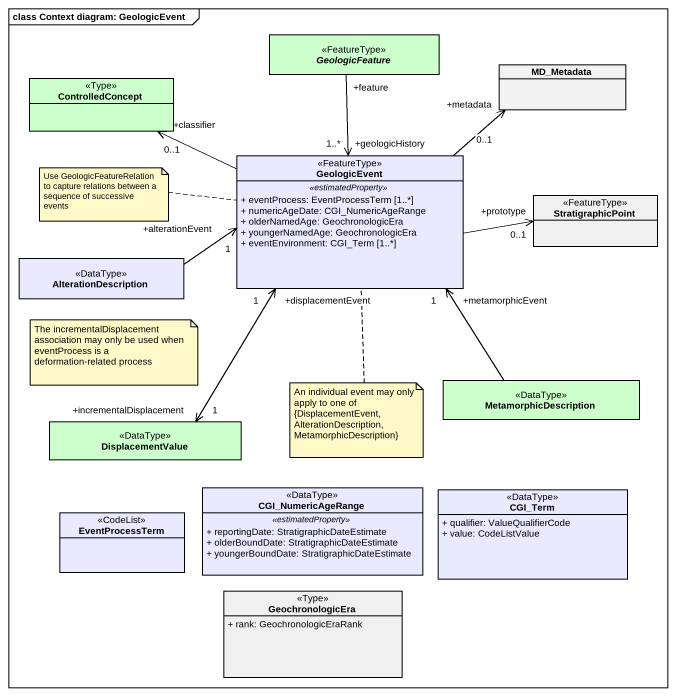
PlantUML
@startuml
mainframe class Context diagram: GeologicEvent
hide circle
hide empty members
skinparam classAttributeIconSize 0
abstract class GeologicFeature <<FeatureType>> #CCFFCC
class ControlledConcept <<Type>> #CCFFCC
class MD_Metadata
class GeologicEvent <<FeatureType>> #E9E9FF {
  .. <<estimatedProperty>> ..
  + eventProcess: EventProcessTerm [1..*]
  + numericAgeDate: CGI_NumericAgeRange
  + olderNamedAge: GeochronologicEra
  + youngerNamedAge: GeochronologicEra
  + eventEnvironment: CGI_Term [1..*]
}
class StratigraphicPoint <<FeatureType>> #F0F0F0
class AlterationDescription <<DataType>> #E9E9FF
class MetamorphicDescription <<DataType>> #CCFFCC
class DisplacementValue <<DataType>> #CCFFCC
class EventProcessTerm <<CodeList>> #E9E9FF
class CGI_NumericAgeRange <<DataType>> #E9E9FF {
  .. <<estimatedProperty>> ..
  + reportingDate: StratigraphicDateEstimate
  + olderBoundDate: StratigraphicDateEstimate
  + youngerBoundDate: StratigraphicDateEstimate
}
class CGI_Term <<DataType>> #E9E9FF {
  + qualifier: ValueQualifierCode
  + value: CodeListValue
}
class GeochronologicEra <<Type>> #F0F0F0 {
  + rank: GeochronologicEraRank
}
GeologicFeature "+feature" --> "+geologicHistory\n1..*" GeologicEvent
GeologicEvent -left-> "+classifier\n0..1" ControlledConcept
GeologicEvent -up-> "+metadata\n0..1" MD_Metadata
GeologicEvent -right-> "+prototype\n0..1" StratigraphicPoint
AlterationDescription -right-> "+alterationEvent\n1" GeologicEvent
MetamorphicDescription -up-> "+metamorphicEvent\n1" GeologicEvent
DisplacementValue "+incrementalDisplacement\n1" <-up-> "+displacementEvent\n1" GeologicEvent
note left of GeologicEvent : Use GeologicFeatureRelation to capture relations between a sequence of successive events
note as N2
  The incrementalDisplacement association may only be used when eventProcess is a deformation-related process
end note
note bottom of GeologicEvent : An individual event may only apply to one of {DisplacementEvent, AlterationDescription, MetamorphicDescription}
@enduml
